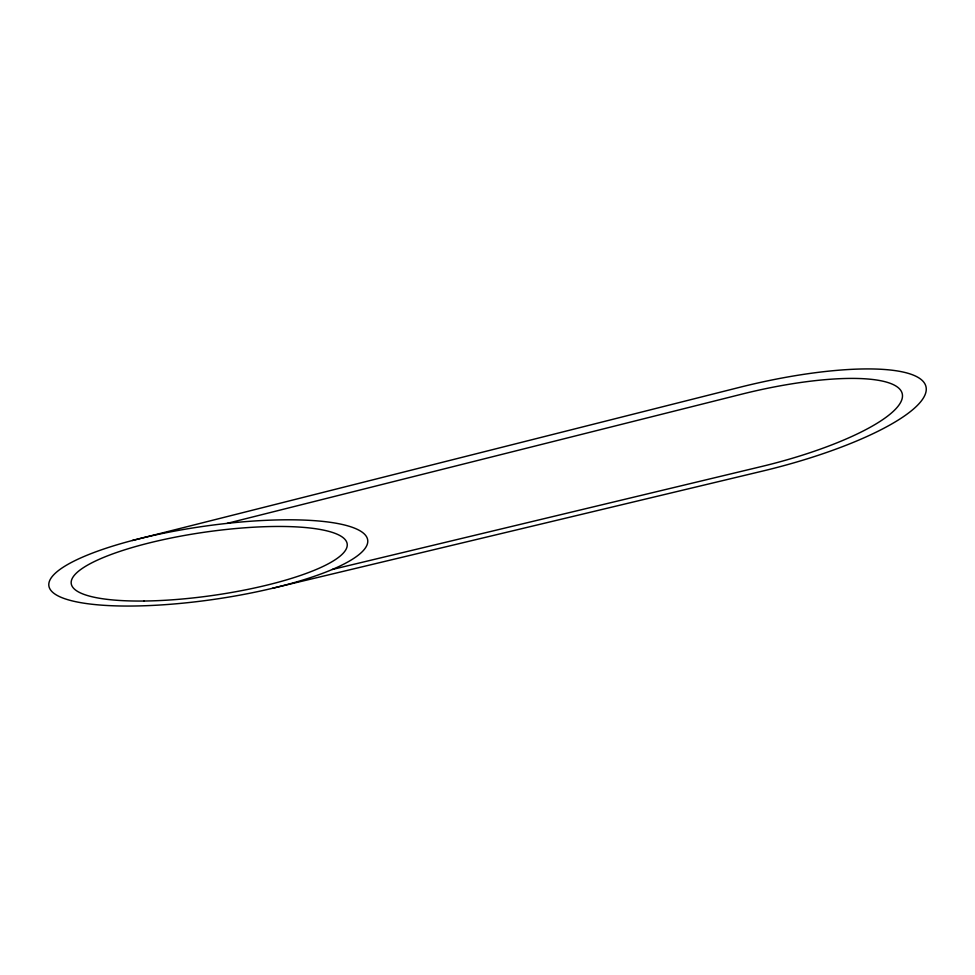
<?xml version="1.0" encoding="UTF-8"?>
<svg xmlns="http://www.w3.org/2000/svg" width="975" height="975" viewBox="0 0 975 975"><rect width="100%" height="100%" fill="white"/><g stroke="black" fill="none" stroke-linecap="round" stroke-linejoin="round"><path stroke-width="1.46" d="M132.32 540.503L142.277 537.993A161.07 36.892 -8.2 0 1 223.775 523.746L229.283 523.136A161.07 36.892 -8.2 0 1 356.131 528.828A161.07 36.892 -8.2 0 1 333.352 569.022L330.44 570.253A161.07 36.892 -8.2 0 1 84.654 603.293A161.07 36.892 -8.2 0 1 132.32 540.503L739.428 387.38A175.585 43.412 -13.7 0 1 925.872 386.271A175.585 43.412 -13.7 0 1 762.816 471.023L272.683 588.23M227.187 523.368L741.353 394.266A151.905 37.501 -13.7 0 1 902.155 393.4A151.905 37.501 -13.7 0 1 761.56 466.513L332.243 569.485M143.947 601.027A139.388 31.883 -8.2 0 0 347.185 543.965A139.388 31.883 -8.2 0 0 136.5 546.305A139.388 31.883 -8.2 0 0 143.947 601.027"/></g></svg>
